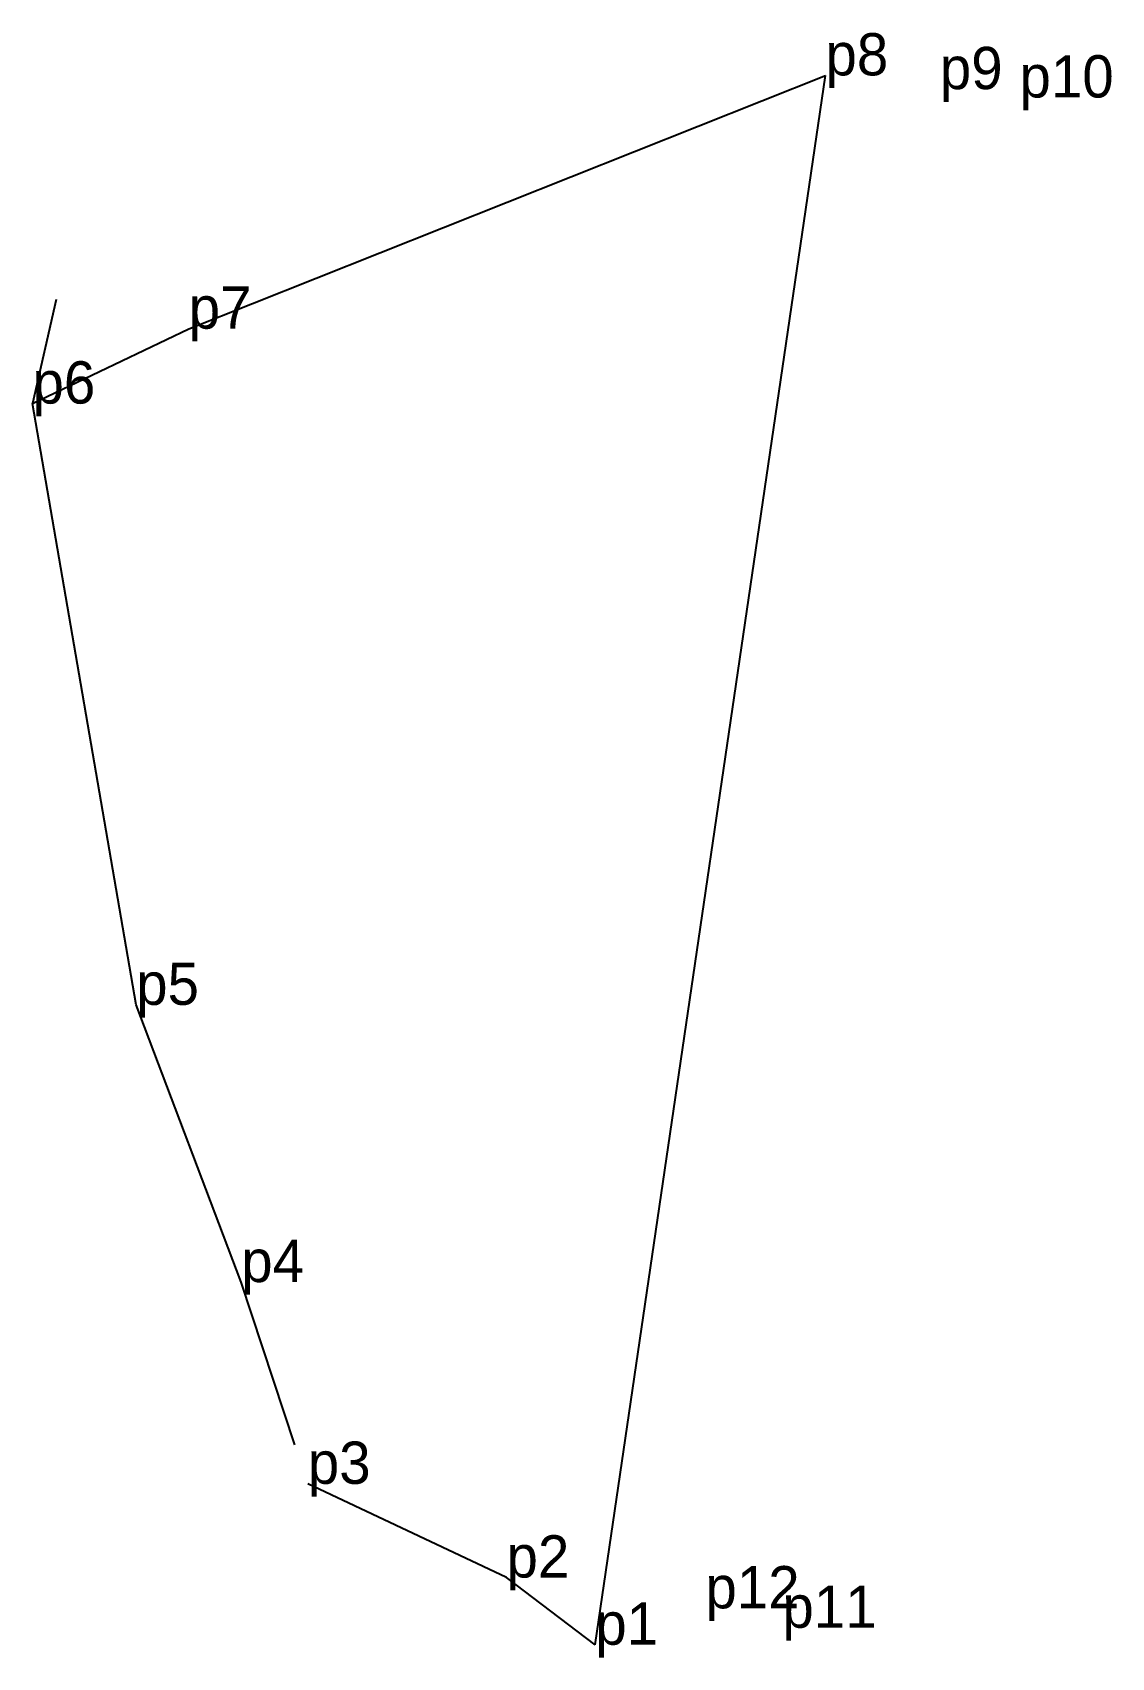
# Model space of a CAD drawing. Extents: x 540880 to 543685, y 1826351 to 1836186.
# Drawn here: x 540879.8 to 540925.8, y 1836117 to 1836186.2 of the extents above.
import ezdxf

# ---------------------------------------------------------------- set-up
doc = ezdxf.new("R2010")
doc.units = 0
doc.layers.add('Level 10', color=7, linetype='Continuous')
doc.layers.add('Level 12', color=7, linetype='Continuous')

msp = doc.modelspace()

# ---------------------------------------------------------------- linework, layer by layer
at = {"layer": 'Level 10'}
for p, q in [((540886.449, 1836173.549), (540913.58, 1836184.336)), ((540903.774, 1836117.503), (540913.58, 1836184.336)), ((540880.8, 1836174.79), (540879.794, 1836170.36)), ((540879.794, 1836170.36), (540886.449, 1836173.549)), ((540884.212, 1836144.753), (540879.794, 1836170.36)), ((540888.688, 1836132.948), (540884.212, 1836144.753)), ((540890.976, 1836126.017), (540888.688, 1836132.948)), ((540899.991, 1836120.365), (540891.524, 1836124.356)), ((540903.774, 1836117.503), (540899.991, 1836120.365))]:
    msp.add_line(p, q, dxfattribs=at)

# ---------------------------------------------------------------- texts
at = {"layer": 'Level 12'}
for s, p in [('p8', (540913.58, 1836184.336)), ('p9', (540918.452, 1836183.751)), ('p10', (540921.847, 1836183.395)), ('p7', (540886.449, 1836173.549)), ('p6', (540879.794, 1836170.36)), ('p5', (540884.212, 1836144.753)), ('p4', (540888.688, 1836132.948)), ('p3', (540891.524, 1836124.356)), ('p2', (540899.991, 1836120.365)), ('p12', (540908.466, 1836119.054)), ('p11', (540911.745, 1836118.226)), ('p1', (540903.774, 1836117.503))]:
    msp.add_text(s, height=1.8, dxfattribs=at).set_placement(p)

doc.saveas('drawing.dxf')
